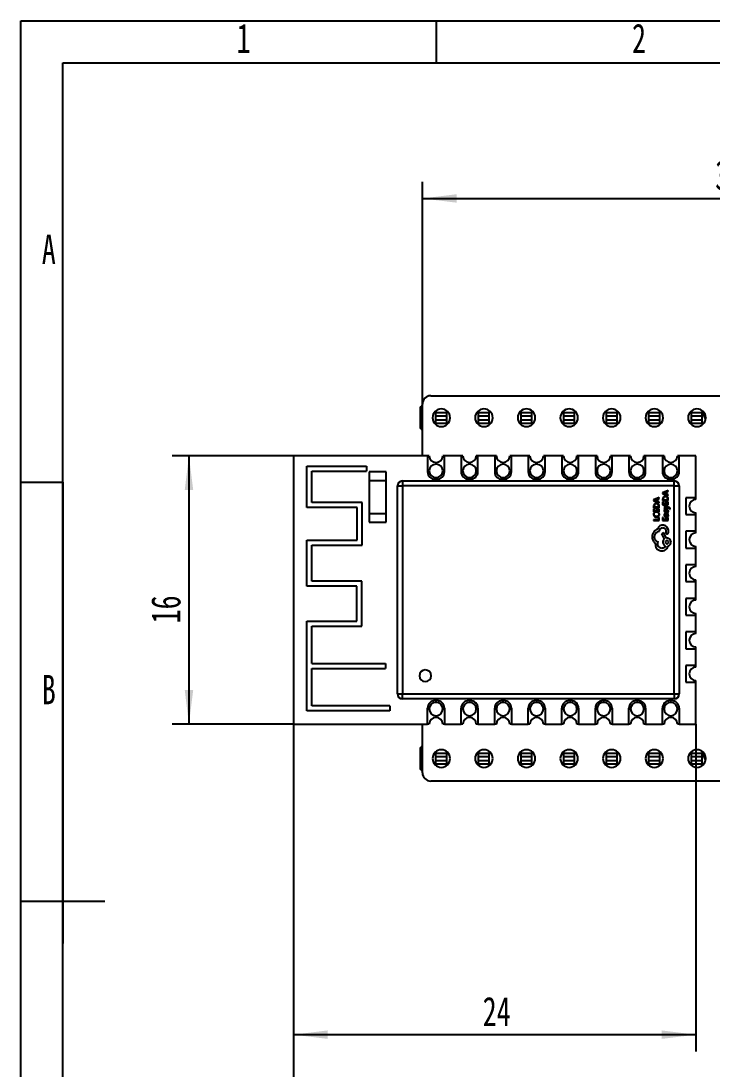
# Model space of a CAD drawing. Header units: millimetres. Extents: x 0 to 297, y 0 to 210.
# Drawn here: x 0 to 82.4, y 85 to 210 of the extents above; entities that cross this region are included whole.
import ezdxf

# ---------------------------------------------------------------- set-up
doc = ezdxf.new("R2010")
doc.units = ezdxf.units.MM
doc.linetypes.add('CENTERX2', pattern=[20.32, 12.7, -2.54, 2.54, -2.54])
doc.layers.add('图框', color=7, linetype='Continuous')
doc.styles.add('SLDTEXTSTYLE0', font='TXT', dxfattribs={"width": 0.7})
doc.dimstyles.new('SLDDIMSTYLE0', dxfattribs={"dimtxt": 3.5, "dimasz": 4.08, "dimexe": 0, "dimexo": 0.0625, "dimgap": 0.875, "dimtad": 2, "dimlfac": 0.5, "dimrnd": 1e-09, "dimzin": 12, "dimdsep": 46, "dimtxsty": 'SLDTEXTSTYLE0', "dimsah": 1, "dimcen": 0.09, "dimadec": 0, "dimazin": 3, "dimtfac": 1, "dimtofl": 0, "dimtmove": 0, "dimatfit": 3, "dimfxl": 0, "dimfrac": 2, "dimtolj": 1, "dimtzin": 12, "dimarcsym": 0})

# ---------------------------------------------------------------- blocks, each defined once
blk = doc.blocks.new('_D_1')
at = {"layer": '图框'}
for p, q in [((32.49, 126.14), (32.49, 29.35)), ((123.81, 120.34), (123.81, 29.35)), ((32.49, 31.35), (123.81, 31.35))]:
    blk.add_line(p, q, dxfattribs=at)
for points in [[(32.49, 31.35), (36.57, 30.85), (36.57, 31.86)], [(123.81, 31.35), (119.73, 31.86), (119.73, 30.85)]]:
    blk.add_solid(points, dxfattribs=at)
at = {"layer": '图框', "insert": (78.35, 35.87), "char_height": 3.5, "attachment_point": 1, "style": 'SLDTEXTSTYLE0'}
blk.add_mtext('45.66', dxfattribs=at)
blk = doc.blocks.new('_D_2')
at = {"layer": '图框'}
for p, q in [((47.87, 164.31), (47.87, 190.83)), ((123.81, 164.31), (123.81, 190.83)), ((47.87, 188.83), (123.81, 188.83))]:
    blk.add_line(p, q, dxfattribs=at)
for points in [[(47.87, 188.83), (51.95, 188.33), (51.95, 189.34)], [(123.81, 188.83), (119.73, 189.34), (119.73, 188.33)]]:
    blk.add_solid(points, dxfattribs=at)
at = {"layer": '图框', "insert": (82.78, 193.35), "char_height": 3.5, "attachment_point": 1, "style": 'SLDTEXTSTYLE0'}
blk.add_mtext('37.97', dxfattribs=at)
blk = doc.blocks.new('_D_3')
at = {"layer": '图框'}
for p, q in [((32.49, 126.14), (32.49, 87.11)), ((80.49, 126.14), (80.49, 87.11)), ((80.49, 89.11), (32.49, 89.11))]:
    blk.add_line(p, q, dxfattribs=at)
for points in [[(32.49, 89.11), (36.57, 88.61), (36.57, 89.62)], [(80.49, 89.11), (76.41, 89.62), (76.41, 88.61)]]:
    blk.add_solid(points, dxfattribs=at)
at = {"layer": '图框', "insert": (55.06, 93.63), "char_height": 3.5, "attachment_point": 1, "style": 'SLDTEXTSTYLE0'}
blk.add_mtext('24', dxfattribs=at)
blk = doc.blocks.new('_D_4')
at = {"layer": '图框'}
for p, q in [((32.49, 158.14), (18.03, 158.14)), ((20.03, 158.14), (20.03, 126.14)), ((32.49, 126.14), (18.03, 126.14))]:
    blk.add_line(p, q, dxfattribs=at)
for points in [[(20.03, 158.14), (19.53, 154.06), (20.54, 154.06)], [(20.03, 126.14), (20.54, 130.22), (19.53, 130.22)]]:
    blk.add_solid(points, dxfattribs=at)
at = {"layer": '图框', "insert": (15.52, 138.16), "char_height": 3.5, "attachment_point": 1, "rotation": 90, "style": 'SLDTEXTSTYLE0'}
blk.add_mtext('16', dxfattribs=at)

msp = doc.modelspace()

# ---------------------------------------------------------------- linework, layer by layer
at = {"color": 7, "linetype": 'Continuous', "lineweight": 25}
for p, q in [((48.856, 165.303), (122.824, 165.303)), ((47.586, 163.981), (47.686, 163.981)), ((47.586, 163.981), (47.586, 161.381)), ((47.686, 163.981), (47.865, 164.22)), ((47.865, 158.144), (47.865, 164.312)), ((49.486, 162.921), (49.486, 163.321)), ((49.486, 163.321), (50.766, 163.321)), ((49.486, 162.441), (49.486, 162.921)), ((49.486, 162.921), (50.766, 162.921)), ((50.766, 162.921), (50.766, 163.321)), ((50.766, 162.441), (50.766, 162.921)), ((54.566, 163.321), (55.846, 163.321)), ((54.566, 162.921), (54.566, 163.321)), ((54.566, 162.921), (55.846, 162.921)), ((54.566, 162.441), (54.566, 162.921)), ((55.846, 162.921), (55.846, 163.321)), ((55.846, 162.441), (55.846, 162.921)), ((59.646, 163.321), (60.926, 163.321)), ((59.646, 162.921), (59.646, 163.321)), ((59.646, 162.921), (60.926, 162.921)), ((59.646, 162.441), (59.646, 162.921)), ((60.926, 162.921), (60.926, 163.321)), ((60.926, 162.441), (60.926, 162.921)), ((64.726, 162.921), (64.726, 163.321)), ((64.726, 163.321), (66.006, 163.321)), ((64.726, 162.921), (66.006, 162.921)), ((64.726, 162.441), (64.726, 162.921)), ((66.006, 162.921), (66.006, 163.321)), ((66.006, 162.441), (66.006, 162.921)), ((69.806, 162.921), (69.806, 163.321)), ((69.806, 163.321), (71.086, 163.321)), ((69.806, 162.921), (71.086, 162.921)), ((69.806, 162.441), (69.806, 162.921)), ((71.086, 162.921), (71.086, 163.321)), ((71.086, 162.441), (71.086, 162.921)), ((74.886, 162.921), (74.886, 163.321)), ((74.886, 163.321), (76.166, 163.321)), ((74.886, 162.921), (76.166, 162.921)), ((74.886, 162.441), (74.886, 162.921)), ((76.166, 162.921), (76.166, 163.321)), ((76.166, 162.441), (76.166, 162.921)), ((79.966, 162.921), (79.966, 163.321)), ((79.966, 163.321), (81.246, 163.321)), ((79.966, 162.921), (81.246, 162.921)), ((79.966, 162.441), (79.966, 162.921)), ((81.246, 162.921), (81.246, 163.321)), ((81.246, 162.441), (81.246, 162.921)), ((81.647, 162.539), (81.333, 163.219)), ((81.333, 163.219), (81.411, 163.219)), ((81.411, 163.219), (81.529, 162.962)), ((81.529, 162.962), (81.618, 162.962)), ((81.637, 162.88), (81.567, 162.88)), ((81.567, 162.88), (81.656, 162.687)), ((47.686, 161.381), (47.586, 161.381)), ((47.865, 161.142), (47.686, 161.381)), ((49.486, 162.441), (50.766, 162.441)), ((49.486, 162.041), (49.486, 162.441)), ((49.486, 162.041), (50.766, 162.041)), ((50.766, 162.041), (50.766, 162.441)), ((54.566, 162.441), (55.846, 162.441)), ((54.566, 162.041), (54.566, 162.441)), ((54.566, 162.041), (55.846, 162.041)), ((55.846, 162.041), (55.846, 162.441)), ((59.646, 162.441), (60.926, 162.441)), ((59.646, 162.041), (59.646, 162.441)), ((59.646, 162.041), (60.926, 162.041)), ((60.926, 162.041), (60.926, 162.441)), ((64.726, 162.441), (66.006, 162.441)), ((64.726, 162.041), (64.726, 162.441)), ((64.726, 162.041), (66.006, 162.041)), ((66.006, 162.041), (66.006, 162.441)), ((69.806, 162.041), (69.806, 162.441)), ((69.806, 162.441), (71.086, 162.441)), ((69.806, 162.041), (71.086, 162.041)), ((71.086, 162.041), (71.086, 162.441)), ((74.886, 162.441), (76.166, 162.441)), ((74.886, 162.041), (74.886, 162.441)), ((74.886, 162.041), (76.166, 162.041)), ((76.166, 162.041), (76.166, 162.441)), ((79.966, 162.041), (79.966, 162.441)), ((79.966, 162.441), (81.246, 162.441)), ((79.966, 162.041), (81.246, 162.041)), ((81.246, 162.041), (81.246, 162.441)), ((32.492, 158.144), (32.492, 126.144)), ((48.492, 158.144), (32.492, 158.144)), ((48.492, 158.144), (48.492, 156.244)), ((48.692, 158.144), (48.492, 158.144)), ((50.492, 158.144), (50.292, 158.144)), ((50.492, 156.244), (50.492, 158.144)), ((52.492, 158.144), (50.492, 158.144)), ((52.492, 158.144), (52.492, 156.244)), ((52.692, 158.144), (52.492, 158.144)), ((54.492, 158.144), (54.292, 158.144)), ((54.492, 156.244), (54.492, 158.144)), ((56.492, 158.144), (54.492, 158.144)), ((56.492, 158.144), (56.492, 156.244)), ((56.692, 158.144), (56.492, 158.144)), ((58.492, 158.144), (58.292, 158.144)), ((58.492, 156.244), (58.492, 158.144)), ((60.492, 158.144), (58.492, 158.144)), ((60.692, 158.144), (60.492, 158.144)), ((60.492, 158.144), (60.492, 156.244)), ((62.492, 158.144), (62.292, 158.144)), ((62.492, 156.244), (62.492, 158.144)), ((64.492, 158.144), (62.492, 158.144)), ((64.692, 158.144), (64.492, 158.144)), ((64.492, 158.144), (64.492, 156.244)), ((66.492, 158.144), (66.292, 158.144)), ((66.492, 156.244), (66.492, 158.144)), ((68.492, 158.144), (66.492, 158.144)), ((68.492, 158.144), (68.492, 156.244)), ((68.692, 158.144), (68.492, 158.144)), ((70.492, 158.144), (70.292, 158.144)), ((70.492, 156.244), (70.492, 158.144)), ((72.492, 158.144), (70.492, 158.144)), ((72.492, 158.144), (72.492, 156.244)), ((72.692, 158.144), (72.492, 158.144)), ((74.492, 158.144), (74.292, 158.144)), ((74.492, 156.244), (74.492, 158.144)), ((76.492, 158.144), (74.492, 158.144)), ((76.692, 158.144), (76.492, 158.144)), ((76.492, 158.144), (76.492, 156.244)), ((78.492, 158.144), (78.292, 158.144)), ((78.492, 156.244), (78.492, 158.144)), ((80.492, 158.144), (78.492, 158.144)), ((80.492, 153.144), (80.492, 158.144)), ((34.075, 151.987), (34.075, 156.912)), ((34.075, 156.912), (41.205, 156.912)), ((34.675, 152.587), (34.675, 156.312)), ((34.675, 156.312), (41.205, 156.312)), ((41.205, 156.912), (41.205, 156.312)), ((41.525, 156.217), (41.525, 155.217)), ((43.545, 156.217), (41.525, 156.217)), ((41.525, 155.217), (43.545, 155.217)), ((41.535, 155.217), (41.535, 151.217)), ((43.535, 151.217), (43.535, 155.217)), ((43.545, 155.217), (43.545, 156.217)), ((45.492, 155.144), (45.492, 154.544)), ((45.492, 155.144), (77.892, 155.144)), ((49.392, 155.344), (49.592, 155.344)), ((53.392, 155.344), (53.592, 155.344)), ((57.392, 155.344), (57.592, 155.344)), ((61.392, 155.344), (61.592, 155.344)), ((65.392, 155.344), (65.592, 155.344)), ((69.392, 155.344), (69.592, 155.344)), ((73.392, 155.344), (73.592, 155.344)), ((77.392, 155.344), (77.592, 155.344)), ((77.892, 154.544), (77.892, 155.144)), ((44.892, 154.544), (45.492, 154.544)), ((44.892, 129.744), (44.892, 154.544)), ((45.492, 154.544), (45.492, 129.744)), ((77.892, 154.544), (45.492, 154.544)), ((77.193, 154.002), (76.515, 153.744)), ((76.515, 153.744), (76.515, 153.65)), ((76.931, 153.809), (76.65, 153.707)), ((76.931, 153.582), (76.931, 153.809)), ((77.008, 153.836), (77.193, 153.905)), ((77.008, 153.554), (77.008, 153.836)), ((77.193, 153.905), (77.193, 154.002)), ((77.892, 154.544), (78.492, 154.544)), ((77.892, 129.744), (77.892, 154.544)), ((78.492, 154.544), (78.492, 129.744)), ((40.685, 152.587), (34.675, 152.587)), ((40.685, 147.479), (40.685, 152.587)), ((76.118, 153.153), (75.44, 152.895)), ((75.44, 152.895), (75.44, 152.801)), ((75.44, 152.801), (76.118, 152.543)), ((75.527, 152.847), (75.527, 152.845)), ((75.856, 152.96), (75.574, 152.858)), ((75.574, 152.834), (75.856, 152.733)), ((75.856, 152.733), (75.856, 152.96)), ((75.932, 152.987), (76.118, 153.056)), ((75.932, 152.705), (75.932, 152.987)), ((76.118, 152.64), (75.932, 152.705)), ((76.118, 153.056), (76.118, 153.153)), ((76.118, 152.543), (76.118, 152.64)), ((76.515, 153.65), (77.193, 153.392)), ((76.515, 152.996), (76.515, 152.802)), ((76.515, 152.802), (77.193, 152.802)), ((76.515, 152.659), (76.515, 152.31)), ((76.593, 152.659), (76.515, 152.659)), ((76.593, 152.992), (76.593, 152.89)), ((76.593, 152.89), (77.116, 152.89)), ((76.593, 152.397), (76.593, 152.659)), ((76.602, 153.696), (76.602, 153.694)), ((76.65, 153.683), (76.931, 153.582)), ((76.888, 152.64), (76.81, 152.64)), ((76.81, 152.64), (76.81, 152.397)), ((76.888, 152.397), (76.888, 152.64)), ((77.193, 153.489), (77.008, 153.554)), ((77.116, 152.89), (77.116, 152.988)), ((77.116, 152.674), (77.116, 152.397)), ((77.193, 152.674), (77.116, 152.674)), ((77.193, 153.392), (77.193, 153.489)), ((77.193, 152.802), (77.193, 152.989)), ((77.193, 152.31), (77.193, 152.674)), ((79.292, 153.144), (79.292, 151.144)), ((80.492, 153.144), (79.292, 153.144)), ((80.492, 152.944), (80.492, 153.144)), ((40.085, 151.987), (34.075, 151.987)), ((40.085, 148.079), (40.085, 151.987)), ((75.44, 152.147), (75.44, 151.953)), ((75.44, 151.953), (76.118, 151.953)), ((75.44, 151.81), (75.44, 151.461)), ((75.518, 151.81), (75.44, 151.81)), ((75.44, 151.461), (76.118, 151.461)), ((75.548, 151.325), (75.456, 151.325)), ((75.518, 152.143), (75.518, 152.041)), ((75.518, 152.041), (76.041, 152.041)), ((75.518, 151.548), (75.518, 151.81)), ((75.735, 151.548), (75.518, 151.548)), ((75.735, 151.791), (75.735, 151.548)), ((75.813, 151.791), (75.735, 151.791)), ((75.813, 151.548), (75.813, 151.791)), ((76.041, 151.548), (75.813, 151.548)), ((76.09, 151.325), (76.006, 151.325)), ((76.041, 152.041), (76.041, 152.139)), ((76.041, 151.825), (76.041, 151.548)), ((76.118, 151.825), (76.041, 151.825)), ((76.118, 151.953), (76.118, 152.14)), ((76.118, 151.461), (76.118, 151.825)), ((76.515, 152.31), (77.193, 152.31)), ((76.81, 152.397), (76.593, 152.397)), ((77.266, 151.998), (76.709, 152.218)), ((76.709, 152.218), (76.709, 152.13)), ((76.709, 152.13), (77.074, 151.998)), ((77.073, 151.975), (76.709, 151.848)), ((76.709, 151.753), (77.192, 151.943)), ((76.709, 151.848), (76.709, 151.753)), ((76.802, 151.686), (76.72, 151.686)), ((77.193, 151.267), (76.882, 151.267)), ((77.116, 152.397), (76.888, 152.397)), ((77.113, 151.985), (77.073, 151.975)), ((77.089, 151.382), (77.176, 151.382)), ((77.113, 151.988), (77.113, 151.985)), ((77.192, 151.943), (77.28, 151.906)), ((77.193, 151.182), (77.193, 151.267)), ((77.339, 151.771), (77.414, 151.771)), ((80.492, 151.144), (80.492, 151.344)), ((43.545, 151.217), (41.525, 151.217)), ((41.525, 151.217), (41.525, 150.217)), ((41.525, 150.217), (43.545, 150.217)), ((43.545, 150.217), (43.545, 151.217)), ((75.44, 150.52), (75.44, 150.432)), ((76.041, 150.52), (75.44, 150.52)), ((75.44, 150.432), (76.118, 150.432)), ((76.041, 150.79), (76.041, 150.52)), ((76.118, 150.79), (76.041, 150.79)), ((76.118, 150.432), (76.118, 150.79)), ((76.515, 150.781), (76.515, 150.432)), ((76.593, 150.781), (76.515, 150.781)), ((76.515, 150.432), (77.193, 150.432)), ((76.593, 150.52), (76.593, 150.781)), ((76.81, 150.52), (76.593, 150.52)), ((76.743, 150.925), (76.826, 150.925)), ((76.81, 150.762), (76.81, 150.52)), ((76.888, 150.762), (76.81, 150.762)), ((76.886, 151.182), (76.906, 151.039)), ((76.888, 150.52), (76.888, 150.762)), ((77.116, 150.52), (76.888, 150.52)), ((76.997, 151.182), (76.95, 151.182)), ((76.95, 151.182), (76.966, 151.069)), ((77.193, 150.797), (77.116, 150.797)), ((77.116, 150.797), (77.116, 150.52)), ((77.118, 151.18), (77.118, 151.182)), ((77.118, 151.182), (77.193, 151.182)), ((77.193, 150.432), (77.193, 150.797)), ((79.292, 151.144), (80.492, 151.144)), ((80.492, 149.144), (80.492, 151.144)), ((76.15, 149.164), (76.15, 149.202)), ((76.627, 149.005), (76.371, 148.855)), ((76.371, 148.855), (76.709, 148.209)), ((76.984, 148.33), (76.627, 149.005)), ((76.902, 149.231), (76.902, 149.014)), ((77.196, 148.976), (77.196, 149.26)), ((79.292, 149.144), (79.292, 147.144)), ((80.492, 149.144), (79.292, 149.144)), ((80.492, 148.944), (80.492, 149.144)), ((34.075, 148.079), (40.085, 148.079)), ((34.075, 142.608), (34.075, 148.079)), ((77.032, 148.33), (76.984, 148.33)), ((34.675, 147.479), (40.685, 147.479)), ((34.675, 143.208), (34.675, 147.479)), ((79.292, 147.144), (80.492, 147.144)), ((80.492, 147.144), (80.492, 147.344)), ((80.492, 145.144), (80.492, 147.144)), ((79.292, 145.144), (79.292, 143.144)), ((80.492, 145.144), (79.292, 145.144)), ((80.492, 144.944), (80.492, 145.144)), ((40.039, 142.608), (34.075, 142.608)), ((40.639, 143.208), (34.675, 143.208)), ((40.039, 138.427), (40.039, 142.608)), ((40.639, 137.827), (40.639, 143.208)), ((79.292, 143.144), (80.492, 143.144)), ((80.492, 143.144), (80.492, 143.344)), ((80.492, 141.144), (80.492, 143.144)), ((80.492, 141.144), (79.292, 141.144)), ((79.292, 141.144), (79.292, 139.144)), ((80.492, 140.944), (80.492, 141.144)), ((79.292, 139.144), (80.492, 139.144)), ((80.492, 139.144), (80.492, 139.344)), ((80.492, 137.144), (80.492, 139.144)), ((34.075, 127.72), (34.075, 138.427)), ((34.075, 138.427), (40.039, 138.427)), ((34.675, 137.827), (40.639, 137.827)), ((34.675, 133.373), (34.675, 137.827)), ((79.292, 137.144), (79.292, 135.144)), ((80.492, 137.144), (79.292, 137.144)), ((80.492, 136.944), (80.492, 137.144)), ((79.292, 135.144), (80.492, 135.144)), ((80.492, 135.144), (80.492, 135.344)), ((80.492, 133.144), (80.492, 135.144)), ((34.675, 133.373), (43.481, 133.373)), ((34.675, 132.773), (43.481, 132.773)), ((34.675, 128.32), (34.675, 132.773)), ((43.481, 133.373), (43.481, 132.773)), ((80.492, 133.144), (79.292, 133.144)), ((79.292, 133.144), (79.292, 131.144)), ((80.492, 132.944), (80.492, 133.144)), ((80.492, 131.144), (80.492, 131.344)), ((79.292, 131.144), (80.492, 131.144)), ((80.492, 126.144), (80.492, 131.144)), ((44.892, 129.744), (45.492, 129.744)), ((45.492, 129.144), (45.492, 129.744)), ((45.492, 129.744), (77.892, 129.744)), ((77.892, 129.144), (45.492, 129.144)), ((49.392, 128.944), (49.592, 128.944)), ((53.392, 128.944), (53.592, 128.944)), ((57.392, 128.944), (57.592, 128.944)), ((61.392, 128.944), (61.592, 128.944)), ((65.392, 128.944), (65.592, 128.944)), ((69.392, 128.944), (69.592, 128.944)), ((73.392, 128.944), (73.592, 128.944)), ((77.392, 128.944), (77.592, 128.944)), ((77.892, 129.744), (77.892, 129.144)), ((77.892, 129.744), (78.492, 129.744)), ((43.982, 127.72), (34.075, 127.72)), ((43.982, 128.32), (34.675, 128.32)), ((43.982, 128.32), (43.982, 127.72)), ((48.492, 126.144), (48.492, 128.044)), ((50.492, 128.044), (50.492, 126.144)), ((52.492, 126.144), (52.492, 128.044)), ((54.492, 128.044), (54.492, 126.144)), ((56.492, 126.144), (56.492, 128.044)), ((58.492, 128.044), (58.492, 126.144)), ((60.492, 126.144), (60.492, 128.044)), ((62.492, 128.044), (62.492, 126.144)), ((64.492, 126.144), (64.492, 128.044)), ((66.492, 128.044), (66.492, 126.144)), ((68.492, 126.144), (68.492, 128.044)), ((70.492, 128.044), (70.492, 126.144)), ((72.492, 126.144), (72.492, 128.044)), ((74.492, 128.044), (74.492, 126.144)), ((76.492, 126.144), (76.492, 128.044)), ((78.492, 128.044), (78.492, 126.144)), ((32.492, 126.144), (48.492, 126.144)), ((47.865, 120.344), (47.865, 126.144)), ((48.692, 126.144), (48.492, 126.144)), ((50.492, 126.144), (50.292, 126.144)), ((50.492, 126.144), (52.492, 126.144)), ((52.692, 126.144), (52.492, 126.144)), ((54.492, 126.144), (54.292, 126.144)), ((54.492, 126.144), (56.492, 126.144)), ((56.692, 126.144), (56.492, 126.144)), ((58.492, 126.144), (58.292, 126.144)), ((58.492, 126.144), (60.492, 126.144)), ((60.692, 126.144), (60.492, 126.144)), ((62.492, 126.144), (62.292, 126.144)), ((62.492, 126.144), (64.492, 126.144)), ((64.692, 126.144), (64.492, 126.144)), ((66.492, 126.144), (66.292, 126.144)), ((66.492, 126.144), (68.492, 126.144)), ((68.692, 126.144), (68.492, 126.144)), ((70.492, 126.144), (70.292, 126.144)), ((70.492, 126.144), (72.492, 126.144)), ((72.692, 126.144), (72.492, 126.144)), ((74.492, 126.144), (74.292, 126.144)), ((74.492, 126.144), (76.492, 126.144)), ((76.692, 126.144), (76.492, 126.144)), ((78.492, 126.144), (78.292, 126.144)), ((78.492, 126.144), (80.492, 126.144)), ((47.586, 123.341), (47.686, 123.341)), ((47.586, 123.341), (47.586, 120.741)), ((47.686, 123.341), (47.865, 123.58)), ((49.486, 122.281), (49.486, 122.681)), ((49.486, 122.681), (50.766, 122.681)), ((50.766, 122.281), (50.766, 122.681)), ((54.566, 122.681), (55.846, 122.681)), ((54.566, 122.281), (54.566, 122.681)), ((55.846, 122.281), (55.846, 122.681)), ((59.646, 122.681), (60.926, 122.681)), ((59.646, 122.281), (59.646, 122.681)), ((60.926, 122.281), (60.926, 122.681)), ((64.726, 122.681), (66.006, 122.681)), ((64.726, 122.281), (64.726, 122.681)), ((66.006, 122.281), (66.006, 122.681)), ((69.806, 122.681), (71.086, 122.681)), ((69.806, 122.281), (69.806, 122.681)), ((71.086, 122.281), (71.086, 122.681)), ((74.886, 122.281), (74.886, 122.681)), ((74.886, 122.681), (76.166, 122.681)), ((76.166, 122.281), (76.166, 122.681)), ((79.966, 122.281), (79.966, 122.681)), ((79.966, 122.681), (81.246, 122.681)), ((81.246, 122.281), (81.246, 122.681)), ((81.333, 122.579), (81.411, 122.579)), ((81.647, 121.899), (81.333, 122.579)), ((81.411, 122.579), (81.529, 122.322)), ((49.486, 122.281), (50.766, 122.281)), ((49.486, 121.801), (49.486, 122.281)), ((49.486, 121.401), (49.486, 121.801)), ((49.486, 121.801), (50.766, 121.801)), ((49.486, 121.401), (50.766, 121.401)), ((50.766, 121.801), (50.766, 122.281)), ((50.766, 121.401), (50.766, 121.801)), ((54.566, 122.281), (55.846, 122.281)), ((54.566, 121.801), (54.566, 122.281)), ((54.566, 121.801), (55.846, 121.801)), ((54.566, 121.401), (54.566, 121.801)), ((54.566, 121.401), (55.846, 121.401)), ((55.846, 121.801), (55.846, 122.281)), ((55.846, 121.401), (55.846, 121.801)), ((59.646, 122.281), (60.926, 122.281)), ((59.646, 121.801), (59.646, 122.281)), ((59.646, 121.801), (60.926, 121.801)), ((59.646, 121.401), (59.646, 121.801)), ((59.646, 121.401), (60.926, 121.401)), ((60.926, 121.801), (60.926, 122.281)), ((60.926, 121.401), (60.926, 121.801)), ((64.726, 121.801), (64.726, 122.281)), ((64.726, 122.281), (66.006, 122.281)), ((64.726, 121.401), (64.726, 121.801)), ((64.726, 121.801), (66.006, 121.801)), ((64.726, 121.401), (66.006, 121.401)), ((66.006, 121.801), (66.006, 122.281)), ((66.006, 121.401), (66.006, 121.801)), ((69.806, 122.281), (71.086, 122.281)), ((69.806, 121.801), (69.806, 122.281)), ((69.806, 121.401), (69.806, 121.801)), ((69.806, 121.801), (71.086, 121.801)), ((69.806, 121.401), (71.086, 121.401)), ((71.086, 121.801), (71.086, 122.281)), ((71.086, 121.401), (71.086, 121.801)), ((74.886, 122.281), (76.166, 122.281)), ((74.886, 121.801), (74.886, 122.281)), ((74.886, 121.801), (76.166, 121.801)), ((74.886, 121.401), (74.886, 121.801)), ((74.886, 121.401), (76.166, 121.401)), ((76.166, 121.801), (76.166, 122.281)), ((76.166, 121.401), (76.166, 121.801)), ((79.966, 122.281), (81.246, 122.281)), ((79.966, 121.801), (79.966, 122.281)), ((79.966, 121.401), (79.966, 121.801)), ((79.966, 121.801), (81.246, 121.801)), ((79.966, 121.401), (81.246, 121.401)), ((81.246, 121.801), (81.246, 122.281)), ((81.246, 121.401), (81.246, 121.801)), ((81.529, 122.322), (81.618, 122.322)), ((81.637, 122.24), (81.567, 122.24)), ((81.567, 122.24), (81.656, 122.047)), ((47.686, 120.741), (47.586, 120.741)), ((47.865, 120.502), (47.686, 120.741)), ((122.824, 119.353), (48.856, 119.353))]:
    msp.add_line(p, q, dxfattribs=at)
for centre, radius, start, end in [((48.856, 164.312), 0.991, 90, 180), ((50.126, 162.681), 1.05, 0, 180), ((50.126, 162.681), 1.05, 180, 0), ((55.206, 162.681), 1.05, 0, 180), ((55.206, 162.681), 1.05, 180, 0), ((60.286, 162.681), 1.05, 0, 180), ((60.286, 162.681), 1.05, 180, 0), ((65.366, 162.681), 1.05, 0, 180), ((65.366, 162.681), 1.05, 180, 0), ((70.446, 162.681), 1.05, 0, 180), ((70.446, 162.681), 1.05, 180, 0), ((75.526, 162.681), 1.05, 0, 180), ((75.526, 162.681), 1.05, 180, 0), ((80.606, 162.681), 1.05, 0, 180), ((80.606, 162.681), 1.05, 180, 0), ((49.492, 158.144), 0.8, 180, 270), ((49.492, 158.144), 0.8, 270, 0), ((53.492, 158.144), 0.8, 180, 270), ((53.492, 158.144), 0.8, 270, 0), ((57.492, 158.144), 0.8, 180, 270), ((57.492, 158.144), 0.8, 270, 0), ((61.492, 158.144), 0.8, 180, 270), ((61.492, 158.144), 0.8, 270, 0), ((65.492, 158.144), 0.8, 180, 270), ((65.492, 158.144), 0.8, 270, 0), ((69.492, 158.144), 0.8, 180, 270), ((69.492, 158.144), 0.8, 270, 0), ((73.492, 158.144), 0.8, 180, 270), ((73.492, 158.144), 0.8, 270, 0), ((77.492, 158.144), 0.8, 180, 270), ((77.492, 158.144), 0.8, 270, 0), ((49.392, 156.244), 0.9, 180, 270), ((49.492, 156.344), 0.8, 90, 270), ((49.492, 156.344), 0.8, 270, 90), ((49.592, 156.244), 0.9, 270, 0), ((53.392, 156.244), 0.9, 180, 270), ((53.492, 156.344), 0.8, 90, 270), ((53.492, 156.344), 0.8, 270, 90), ((53.592, 156.244), 0.9, 270, 0), ((57.392, 156.244), 0.9, 180, 270), ((57.492, 156.344), 0.8, 90, 270), ((57.492, 156.344), 0.8, 270, 90), ((57.592, 156.244), 0.9, 270, 0), ((61.392, 156.244), 0.9, 180, 270), ((61.492, 156.344), 0.8, 90, 270), ((61.492, 156.344), 0.8, 270, 90), ((61.592, 156.244), 0.9, 270, 0), ((65.392, 156.244), 0.9, 180, 270), ((65.492, 156.344), 0.8, 90, 270), ((65.492, 156.344), 0.8, 270, 90), ((65.592, 156.244), 0.9, 270, 0), ((69.392, 156.244), 0.9, 180, 270), ((69.492, 156.344), 0.8, 90, 270), ((69.492, 156.344), 0.8, 270, 90), ((69.592, 156.244), 0.9, 270, 0), ((73.392, 156.244), 0.9, 180, 270), ((73.492, 156.344), 0.8, 90, 270), ((73.492, 156.344), 0.8, 270, 90), ((73.592, 156.244), 0.9, 270, 0), ((77.392, 156.244), 0.9, 180, 270), ((77.492, 156.344), 0.8, 90, 270), ((77.492, 156.344), 0.8, 270, 90), ((77.592, 156.244), 0.9, 270, 0), ((45.492, 154.544), 0.6, 90, 180), ((77.892, 154.544), 0.6, 0, 90), ((80.492, 152.144), 0.8, 90, 270), ((80.492, 148.144), 0.8, 90, 270), ((80.492, 144.144), 0.8, 90, 270), ((80.492, 140.144), 0.8, 90, 270), ((80.492, 136.144), 0.8, 90, 270), ((48.211, 131.912), 0.7, 90, 270), ((48.211, 131.912), 0.7, 270, 90), ((80.492, 132.144), 0.8, 90, 270), ((45.492, 129.744), 0.6, 180, 270), ((49.392, 128.044), 0.9, 90, 180), ((49.492, 127.944), 0.8, 90, 270), ((49.492, 127.944), 0.8, 270, 90), ((49.592, 128.044), 0.9, 0, 90), ((53.392, 128.044), 0.9, 90, 180), ((53.492, 127.944), 0.8, 90, 270), ((53.492, 127.944), 0.8, 270, 90), ((53.592, 128.044), 0.9, 0, 90), ((57.392, 128.044), 0.9, 90, 180), ((57.492, 127.944), 0.8, 90, 270), ((57.492, 127.944), 0.8, 270, 90), ((57.592, 128.044), 0.9, 0, 90), ((61.392, 128.044), 0.9, 90, 180), ((61.492, 127.944), 0.8, 90, 270), ((61.492, 127.944), 0.8, 270, 90), ((61.592, 128.044), 0.9, 0, 90), ((65.392, 128.044), 0.9, 90, 180), ((65.492, 127.944), 0.8, 90, 270), ((65.492, 127.944), 0.8, 270, 90), ((65.592, 128.044), 0.9, 0, 90), ((69.392, 128.044), 0.9, 90, 180), ((69.492, 127.944), 0.8, 90, 270), ((69.492, 127.944), 0.8, 270, 90), ((69.592, 128.044), 0.9, 0, 90), ((73.392, 128.044), 0.9, 90, 180), ((73.492, 127.944), 0.8, 90, 270), ((73.492, 127.944), 0.8, 270, 90), ((73.592, 128.044), 0.9, 0, 90), ((77.392, 128.044), 0.9, 90, 180), ((77.492, 127.944), 0.8, 90, 270), ((77.492, 127.944), 0.8, 270, 90), ((77.592, 128.044), 0.9, 0, 90), ((77.892, 129.744), 0.6, 270, 0), ((49.492, 126.144), 0.8, 0, 180), ((53.492, 126.144), 0.8, 0, 180), ((57.492, 126.144), 0.8, 0, 180), ((61.492, 126.144), 0.8, 0, 180), ((65.492, 126.144), 0.8, 0, 180), ((69.492, 126.144), 0.8, 0, 180), ((73.492, 126.144), 0.8, 0, 180), ((77.492, 126.144), 0.8, 0, 180), ((50.126, 122.041), 1.05, 0, 180), ((55.206, 122.041), 1.05, 0, 180), ((60.286, 122.041), 1.05, 0, 180), ((65.366, 122.041), 1.05, 0, 180), ((70.446, 122.041), 1.05, 0, 180), ((75.526, 122.041), 1.05, 0, 180), ((80.606, 122.041), 1.05, 0, 180), ((50.126, 122.041), 1.05, 180, 0), ((55.206, 122.041), 1.05, 180, 0), ((60.286, 122.041), 1.05, 180, 0), ((65.366, 122.041), 1.05, 180, 0), ((70.446, 122.041), 1.05, 180, 0), ((75.526, 122.041), 1.05, 180, 0), ((80.606, 122.041), 1.05, 180, 0), ((48.856, 120.344), 0.991, 180, 270)]:
    msp.add_arc(centre, radius, start, end, dxfattribs=at)
for points, knots in [([(75.574, 152.858), (75.567, 152.856), (75.551, 152.851), (75.535, 152.849), (75.527, 152.847)], [0, 0, 0, 0, 0.4612987, 1, 1, 1, 1]), ([(75.527, 152.845), (75.537, 152.843), (75.553, 152.841), (75.568, 152.836), (75.574, 152.834)], [0, 0, 0, 0, 0.62739046, 1, 1, 1, 1]), ([(75.77, 152.505), (75.744, 152.504), (75.692, 152.501), (75.605, 152.472), (75.558, 152.429), (75.53, 152.403)], [0, 0, 0, 0, 0.2976353, 0.5731063, 1, 1, 1, 1]), ([(76.023, 152.403), (75.983, 152.436), (75.909, 152.497), (75.814, 152.503), (75.77, 152.505)], [0, 0, 0, 0, 0.5405068, 1, 1, 1, 1]), ([(76.605, 153.252), (76.576, 153.21), (76.523, 153.132), (76.518, 153.039), (76.515, 152.996)], [0, 0, 0, 0, 0.5410323, 1, 1, 1, 1]), ([(76.657, 153.188), (76.637, 153.156), (76.598, 153.097), (76.595, 153.026), (76.593, 152.992)], [0, 0, 0, 0, 0.5295151, 1, 1, 1, 1]), ([(76.65, 153.707), (76.642, 153.705), (76.627, 153.7), (76.611, 153.698), (76.602, 153.696)], [0, 0, 0, 0, 0.4612987, 1, 1, 1, 1]), ([(76.602, 153.694), (76.612, 153.692), (76.628, 153.69), (76.644, 153.685), (76.65, 153.683)], [0, 0, 0, 0, 0.6273905, 1, 1, 1, 1]), ([(76.846, 153.354), (76.819, 153.353), (76.768, 153.35), (76.681, 153.321), (76.634, 153.278), (76.605, 153.252)], [0, 0, 0, 0, 0.2976353, 0.5731063, 1, 1, 1, 1]), ([(76.848, 153.262), (76.826, 153.261), (76.784, 153.259), (76.715, 153.24), (76.679, 153.207), (76.657, 153.188)], [0, 0, 0, 0, 0.3149752, 0.5946942, 1, 1, 1, 1]), ([(77.098, 153.252), (77.058, 153.285), (76.984, 153.346), (76.889, 153.352), (76.846, 153.354)], [0, 0, 0, 0, 0.5405068, 1, 1, 1, 1]), ([(77.045, 153.19), (77.031, 153.202), (77.003, 153.228), (76.936, 153.257), (76.882, 153.26), (76.848, 153.262)], [0, 0, 0, 0, 0.2599504, 0.5278706, 1, 1, 1, 1]), ([(77.116, 152.988), (77.113, 153.032), (77.109, 153.107), (77.064, 153.166), (77.045, 153.19)], [0, 0, 0, 0, 0.5912942, 1, 1, 1, 1]), ([(77.193, 152.989), (77.189, 153.045), (77.182, 153.142), (77.123, 153.22), (77.098, 153.252)], [0, 0, 0, 0, 0.5772956, 1, 1, 1, 1]), ([(75.456, 151.325), (75.447, 151.298), (75.43, 151.246), (75.429, 151.191), (75.429, 151.164)], [0, 0, 0, 0, 0.5165921, 1, 1, 1, 1]), ([(75.53, 152.403), (75.501, 152.361), (75.448, 152.283), (75.442, 152.19), (75.44, 152.147)], [0, 0, 0, 0, 0.5410323, 1, 1, 1, 1]), ([(75.508, 151.165), (75.509, 151.197), (75.513, 151.253), (75.537, 151.303), (75.548, 151.325)], [0, 0, 0, 0, 0.5648226, 1, 1, 1, 1]), ([(75.582, 152.339), (75.561, 152.307), (75.523, 152.248), (75.519, 152.177), (75.518, 152.143)], [0, 0, 0, 0, 0.5295151, 1, 1, 1, 1]), ([(75.773, 152.413), (75.751, 152.412), (75.709, 152.41), (75.64, 152.391), (75.603, 152.358), (75.582, 152.339)], [0, 0, 0, 0, 0.3149752, 0.5946942, 1, 1, 1, 1]), ([(75.97, 152.341), (75.956, 152.353), (75.927, 152.379), (75.86, 152.408), (75.807, 152.411), (75.773, 152.413)], [0, 0, 0, 0, 0.2599504, 0.5278706, 1, 1, 1, 1]), ([(76.041, 152.139), (76.038, 152.184), (76.033, 152.258), (75.988, 152.317), (75.97, 152.341)], [0, 0, 0, 0, 0.59129423, 1, 1, 1, 1]), ([(76.006, 151.325), (76.02, 151.295), (76.047, 151.24), (76.05, 151.178), (76.051, 151.15)], [0, 0, 0, 0, 0.5401057, 1, 1, 1, 1]), ([(76.118, 152.14), (76.114, 152.196), (76.106, 152.294), (76.048, 152.371), (76.023, 152.403)], [0, 0, 0, 0, 0.5772956, 1, 1, 1, 1]), ([(76.129, 151.137), (76.128, 151.176), (76.126, 151.241), (76.1, 151.301), (76.09, 151.325)], [0, 0, 0, 0, 0.5958342, 1, 1, 1, 1]), ([(76.72, 151.686), (76.713, 151.666), (76.7, 151.628), (76.699, 151.589), (76.698, 151.571)], [0, 0, 0, 0, 0.5496137, 1, 1, 1, 1]), ([(76.698, 151.571), (76.7, 151.543), (76.702, 151.496), (76.726, 151.454), (76.737, 151.437)], [0, 0, 0, 0, 0.5816144, 1, 1, 1, 1]), ([(76.882, 151.267), (76.861, 151.266), (76.822, 151.265), (76.77, 151.246), (76.728, 151.212), (76.702, 151.158), (76.699, 151.115), (76.698, 151.092)], [0, 0, 0, 0, 0.2157364, 0.3973822, 0.5615409, 0.7617568, 1, 1, 1, 1]), ([(76.737, 151.437), (76.744, 151.428), (76.758, 151.41), (76.793, 151.388), (76.822, 151.385), (76.84, 151.383)], [0, 0, 0, 0, 0.2922052, 0.5640015, 1, 1, 1, 1]), ([(76.767, 151.563), (76.769, 151.588), (76.772, 151.631), (76.793, 151.67), (76.802, 151.686)], [0, 0, 0, 0, 0.5671564, 1, 1, 1, 1]), ([(76.785, 151.496), (76.779, 151.507), (76.768, 151.528), (76.767, 151.552), (76.767, 151.563)], [0, 0, 0, 0, 0.5236274, 1, 1, 1, 1]), ([(76.832, 151.47), (76.827, 151.471), (76.817, 151.471), (76.799, 151.479), (76.791, 151.49), (76.785, 151.496)], [0, 0, 0, 0, 0.2795521, 0.5489342, 1, 1, 1, 1]), ([(76.877, 151.489), (76.87, 151.483), (76.857, 151.472), (76.84, 151.471), (76.832, 151.47)], [0, 0, 0, 0, 0.5330138, 1, 1, 1, 1]), ([(76.84, 151.383), (76.856, 151.384), (76.883, 151.386), (76.907, 151.401), (76.916, 151.407)], [0, 0, 0, 0, 0.5737749, 1, 1, 1, 1]), ([(76.919, 151.571), (76.911, 151.552), (76.9, 151.523), (76.883, 151.497), (76.877, 151.489)], [0, 0, 0, 0, 0.6766994, 1, 1, 1, 1]), ([(76.916, 151.407), (76.923, 151.413), (76.937, 151.426), (76.959, 151.461), (76.972, 151.491), (76.981, 151.511)], [0, 0, 0, 0, 0.2040515, 0.4645553, 1, 1, 1, 1]), ([(76.982, 151.681), (76.975, 151.674), (76.961, 151.66), (76.94, 151.623), (76.927, 151.592), (76.919, 151.571)], [0, 0, 0, 0, 0.2118811, 0.4742847, 1, 1, 1, 1]), ([(76.981, 151.511), (76.988, 151.532), (77, 151.563), (77.018, 151.591), (77.024, 151.6)], [0, 0, 0, 0, 0.6678179, 1, 1, 1, 1]), ([(77.062, 151.709), (77.045, 151.708), (77.015, 151.706), (76.992, 151.688), (76.982, 151.681)], [0, 0, 0, 0, 0.57260554, 1, 1, 1, 1]), ([(77.024, 151.6), (77.027, 151.604), (77.034, 151.611), (77.05, 151.62), (77.062, 151.621), (77.07, 151.622)], [0, 0, 0, 0, 0.2883523, 0.5606412, 1, 1, 1, 1]), ([(77.166, 151.655), (77.159, 151.664), (77.145, 151.682), (77.109, 151.704), (77.08, 151.707), (77.062, 151.709)], [0, 0, 0, 0, 0.287771, 0.5584217, 1, 1, 1, 1]), ([(77.07, 151.622), (77.077, 151.622), (77.092, 151.62), (77.111, 151.609), (77.125, 151.589), (77.134, 151.559), (77.135, 151.535), (77.135, 151.522)], [0, 0, 0, 0, 0.1661702, 0.3178634, 0.4791983, 0.7088499, 1, 1, 1, 1]), ([(77.074, 151.998), (77.082, 151.995), (77.095, 151.992), (77.108, 151.989), (77.113, 151.988)], [0, 0, 0, 0, 0.6384247, 1, 1, 1, 1]), ([(77.135, 151.522), (77.133, 151.494), (77.128, 151.444), (77.101, 151.401), (77.089, 151.382)], [0, 0, 0, 0, 0.549511, 1, 1, 1, 1]), ([(77.205, 151.514), (77.203, 151.543), (77.201, 151.594), (77.176, 151.637), (77.166, 151.655)], [0, 0, 0, 0, 0.5930999, 1, 1, 1, 1]), ([(77.176, 151.382), (77.185, 151.405), (77.202, 151.447), (77.204, 151.493), (77.205, 151.514)], [0, 0, 0, 0, 0.535911, 1, 1, 1, 1]), ([(77.421, 151.826), (77.419, 151.846), (77.414, 151.887), (77.376, 151.936), (77.325, 151.973), (77.287, 151.989), (77.266, 151.998)], [0, 0, 0, 0, 0.2422578, 0.4951393, 0.7266216, 1, 1, 1, 1]), ([(77.28, 151.906), (77.292, 151.901), (77.313, 151.891), (77.335, 151.868), (77.347, 151.843), (77.348, 151.827), (77.349, 151.819)], [0, 0, 0, 0, 0.321194, 0.5927975, 0.7925407, 1, 1, 1, 1]), ([(77.349, 151.819), (77.348, 151.81), (77.347, 151.794), (77.341, 151.778), (77.339, 151.771)], [0, 0, 0, 0, 0.5420556, 1, 1, 1, 1]), ([(77.414, 151.771), (77.417, 151.78), (77.421, 151.798), (77.421, 151.817), (77.421, 151.826)], [0, 0, 0, 0, 0.5223388, 1, 1, 1, 1]), ([(75.429, 151.164), (75.433, 151.111), (75.442, 151.017), (75.502, 150.946), (75.528, 150.915)], [0, 0, 0, 0, 0.5681367, 1, 1, 1, 1]), ([(75.583, 150.981), (75.559, 151.01), (75.514, 151.064), (75.51, 151.134), (75.508, 151.165)], [0, 0, 0, 0, 0.54517234, 1, 1, 1, 1]), ([(75.528, 150.915), (75.57, 150.884), (75.649, 150.825), (75.746, 150.82), (75.792, 150.817)], [0, 0, 0, 0, 0.5359162, 1, 1, 1, 1]), ([(75.787, 150.909), (75.742, 150.912), (75.667, 150.917), (75.607, 150.962), (75.583, 150.981)], [0, 0, 0, 0, 0.5859065, 1, 1, 1, 1]), ([(75.98, 150.976), (75.949, 150.955), (75.891, 150.914), (75.82, 150.911), (75.787, 150.909)], [0, 0, 0, 0, 0.5281993, 1, 1, 1, 1]), ([(75.792, 150.817), (75.845, 150.821), (75.935, 150.827), (76.007, 150.882), (76.037, 150.904)], [0, 0, 0, 0, 0.5826149, 1, 1, 1, 1]), ([(76.051, 151.15), (76.048, 151.112), (76.042, 151.046), (75.999, 150.997), (75.98, 150.976)], [0, 0, 0, 0, 0.57108727, 1, 1, 1, 1]), ([(76.037, 150.904), (76.066, 150.941), (76.122, 151.01), (76.127, 151.097), (76.129, 151.137)], [0, 0, 0, 0, 0.5381948, 1, 1, 1, 1]), ([(76.698, 151.092), (76.7, 151.058), (76.704, 151), (76.731, 150.948), (76.743, 150.925)], [0, 0, 0, 0, 0.5728282, 1, 1, 1, 1]), ([(76.767, 151.084), (76.768, 151.095), (76.769, 151.116), (76.782, 151.145), (76.806, 151.167), (76.842, 151.18), (76.87, 151.182), (76.886, 151.182)], [0, 0, 0, 0, 0.1906331, 0.356708, 0.5187908, 0.7339625, 1, 1, 1, 1]), ([(76.826, 150.925), (76.807, 150.953), (76.774, 151.001), (76.769, 151.059), (76.767, 151.084)], [0, 0, 0, 0, 0.5663455, 1, 1, 1, 1]), ([(76.906, 151.039), (76.909, 151.02), (76.915, 150.986), (76.935, 150.942), (76.966, 150.906), (77.01, 150.882), (77.045, 150.879), (77.064, 150.878)], [0, 0, 0, 0, 0.2230868, 0.4138423, 0.5841929, 0.7808196, 1, 1, 1, 1]), ([(76.966, 151.069), (76.968, 151.05), (76.973, 151.02), (76.989, 150.996), (76.995, 150.987)], [0, 0, 0, 0, 0.6416492, 1, 1, 1, 1]), ([(76.995, 150.987), (77, 150.983), (77.009, 150.975), (77.03, 150.966), (77.046, 150.965), (77.057, 150.964)], [0, 0, 0, 0, 0.2594261, 0.5274086, 1, 1, 1, 1]), ([(77.096, 151.146), (77.08, 151.158), (77.05, 151.179), (77.013, 151.181), (76.997, 151.182)], [0, 0, 0, 0, 0.5421823, 1, 1, 1, 1]), ([(77.057, 150.964), (77.063, 150.965), (77.075, 150.965), (77.095, 150.972), (77.106, 150.983), (77.113, 150.989)], [0, 0, 0, 0, 0.2926258, 0.5665521, 1, 1, 1, 1]), ([(77.064, 150.878), (77.086, 150.88), (77.125, 150.883), (77.154, 150.909), (77.167, 150.92)], [0, 0, 0, 0, 0.5773447, 1, 1, 1, 1]), ([(77.135, 151.054), (77.133, 151.074), (77.13, 151.109), (77.106, 151.135), (77.096, 151.146)], [0, 0, 0, 0, 0.56339152, 1, 1, 1, 1]), ([(77.113, 150.989), (77.12, 150.999), (77.133, 151.019), (77.135, 151.043), (77.135, 151.054)], [0, 0, 0, 0, 0.5299777, 1, 1, 1, 1]), ([(77.205, 151.032), (77.204, 151.049), (77.201, 151.082), (77.176, 151.138), (77.14, 151.164), (77.118, 151.18)], [0, 0, 0, 0, 0.28735344, 0.55563584, 1, 1, 1, 1]), ([(77.167, 150.92), (77.179, 150.938), (77.202, 150.971), (77.204, 151.012), (77.205, 151.032)], [0, 0, 0, 0, 0.5275932, 1, 1, 1, 1]), ([(75.509, 149.14), (75.43, 149.029), (75.289, 148.831), (75.267, 148.59), (75.258, 148.484)], [0, 0, 0, 0, 0.5604465, 1, 1, 1, 1]), ([(75.889, 149.4), (75.81, 149.364), (75.668, 149.298), (75.558, 149.188), (75.509, 149.14)], [0, 0, 0, 0, 0.5568971, 1, 1, 1, 1]), ([(75.547, 148.489), (75.559, 148.583), (75.581, 148.768), (75.74, 148.98), (75.935, 149.118), (76.078, 149.148), (76.15, 149.164)], [0, 0, 0, 0, 0.2844763, 0.5604314, 0.7778595, 1, 1, 1, 1]), ([(76.521, 149.877), (76.442, 149.867), (76.284, 149.848), (76.097, 149.725), (75.96, 149.574), (75.913, 149.458), (75.889, 149.4)], [0, 0, 0, 0, 0.28147872, 0.55861074, 0.77760725, 1, 1, 1, 1]), ([(76.15, 149.202), (76.157, 149.258), (76.171, 149.368), (76.272, 149.491), (76.394, 149.565), (76.481, 149.574), (76.526, 149.578)], [0, 0, 0, 0, 0.2835343, 0.5579745, 0.7752047, 1, 1, 1, 1]), ([(76.979, 149.699), (76.902, 149.755), (76.764, 149.857), (76.595, 149.871), (76.521, 149.877)], [0, 0, 0, 0, 0.5601213, 1, 1, 1, 1]), ([(76.526, 149.578), (76.579, 149.572), (76.684, 149.559), (76.804, 149.468), (76.88, 149.355), (76.895, 149.273), (76.902, 149.231)], [0, 0, 0, 0, 0.2839607, 0.5581206, 0.7749727, 1, 1, 1, 1]), ([(76.902, 149.014), (76.901, 149.009), (76.899, 148.999), (76.897, 148.99), (76.897, 148.985)], [0, 0, 0, 0, 0.5607958, 1, 1, 1, 1]), ([(76.897, 148.985), (76.9, 148.963), (76.906, 148.919), (76.946, 148.871), (76.994, 148.841), (77.029, 148.838), (77.046, 148.836)], [0, 0, 0, 0, 0.283042, 0.5581419, 0.7757227, 1, 1, 1, 1]), ([(77.196, 149.26), (77.177, 149.353), (77.144, 149.52), (77.029, 149.644), (76.979, 149.699)], [0, 0, 0, 0, 0.5576172, 1, 1, 1, 1]), ([(77.046, 148.836), (77.067, 148.839), (77.109, 148.844), (77.157, 148.881), (77.187, 148.926), (77.193, 148.959), (77.196, 148.976)], [0, 0, 0, 0, 0.281447, 0.5588395, 0.7775189, 1, 1, 1, 1]), ([(75.258, 148.484), (75.269, 148.367), (75.288, 148.16), (75.398, 147.983), (75.446, 147.906)], [0, 0, 0, 0, 0.5613801, 1, 1, 1, 1]), ([(75.446, 147.906), (75.481, 147.862), (75.544, 147.784), (75.623, 147.721), (75.658, 147.694)], [0, 0, 0, 0, 0.55532044, 1, 1, 1, 1]), ([(76.01, 147.843), (75.938, 147.876), (75.795, 147.94), (75.649, 148.11), (75.562, 148.297), (75.552, 148.424), (75.547, 148.489)], [0, 0, 0, 0, 0.2774614, 0.5517789, 0.7711416, 1, 1, 1, 1]), ([(75.658, 147.694), (75.655, 147.673), (75.65, 147.636), (75.649, 147.599), (75.648, 147.583)], [0, 0, 0, 0, 0.56009844, 1, 1, 1, 1]), ([(75.648, 147.583), (75.662, 147.467), (75.686, 147.259), (75.82, 147.099), (75.88, 147.028)], [0, 0, 0, 0, 0.556227, 1, 1, 1, 1]), ([(75.938, 147.588), (75.942, 147.639), (75.95, 147.729), (75.992, 147.809), (76.01, 147.843)], [0, 0, 0, 0, 0.5694378, 1, 1, 1, 1]), ([(76.42, 147.106), (76.348, 147.115), (76.207, 147.133), (76.05, 147.262), (75.955, 147.419), (75.943, 147.531), (75.938, 147.588)], [0, 0, 0, 0, 0.2833163, 0.5580486, 0.7754339, 1, 1, 1, 1]), ([(76.709, 148.209), (76.658, 148.152), (76.564, 148.048), (76.551, 147.91), (76.545, 147.848)], [0, 0, 0, 0, 0.5488901, 1, 1, 1, 1]), ([(76.545, 147.848), (76.551, 147.791), (76.562, 147.68), (76.644, 147.546), (76.746, 147.449), (76.824, 147.413), (76.863, 147.395)], [0, 0, 0, 0, 0.2866904, 0.564822, 0.7821309, 1, 1, 1, 1]), ([(77.225, 147.843), (77.222, 147.868), (77.216, 147.918), (77.172, 147.98), (77.11, 148.021), (77.036, 148.036), (76.961, 148.021), (76.9, 147.978), (76.857, 147.916), (76.852, 147.868), (76.849, 147.843)], [0, 0, 0, 0, 0.1289235, 0.2521921, 0.3747028, 0.5, 0.6289235, 0.7521921, 0.8747028, 1, 1, 1, 1]), ([(76.849, 147.843), (76.852, 147.818), (76.857, 147.77), (76.9, 147.708), (76.961, 147.665), (77.037, 147.65), (77.112, 147.665), (77.173, 147.708), (77.216, 147.77), (77.222, 147.818), (77.225, 147.843)], [0, 0, 0, 0, 0.1252972, 0.2478079, 0.3710765, 0.5, 0.6289235, 0.7521921, 0.8747028, 1, 1, 1, 1]), ([(77.514, 147.848), (77.504, 147.92), (77.486, 148.061), (77.357, 148.217), (77.2, 148.313), (77.088, 148.324), (77.032, 148.33)], [0, 0, 0, 0, 0.2833163, 0.5580486, 0.7754339, 1, 1, 1, 1]), ([(77.186, 147.39), (77.237, 147.413), (77.339, 147.458), (77.442, 147.58), (77.503, 147.713), (77.51, 147.802), (77.514, 147.848)], [0, 0, 0, 0, 0.2779095, 0.5531747, 0.7729185, 1, 1, 1, 1]), ([(75.88, 147.028), (75.97, 146.957), (76.133, 146.828), (76.338, 146.81), (76.429, 146.802)], [0, 0, 0, 0, 0.5572018, 1, 1, 1, 1]), ([(76.863, 147.395), (76.837, 147.35), (76.786, 147.26), (76.67, 147.17), (76.545, 147.115), (76.462, 147.109), (76.42, 147.106)], [0, 0, 0, 0, 0.27678501, 0.55283272, 0.77273865, 1, 1, 1, 1]), ([(76.429, 146.802), (76.538, 146.814), (76.732, 146.835), (76.886, 146.952), (76.955, 147.004)], [0, 0, 0, 0, 0.557939, 1, 1, 1, 1]), ([(76.955, 147.004), (77.013, 147.068), (77.118, 147.18), (77.165, 147.326), (77.186, 147.39)], [0, 0, 0, 0, 0.5608705, 1, 1, 1, 1])]:
    msp.add_open_spline(points, degree=3, knots=knots, dxfattribs=at)
at = {"layer": '图框'}
for p, q in [((0, 210), (49.5, 210)), ((0, 0), (0, 210)), ((0, 210), (297, 210)), ((49.5, 210), (49.5, 205)), ((0, 155), (5, 155)), ((5, 155), (5, 100))]:
    msp.add_line(p, q, dxfattribs=at)
at = {"layer": '图框', "linetype": 'CENTERX2'}
msp.add_line((49.5, 210), (49.5, 205), dxfattribs=at)
at = {"layer": '图框', "linetype": 'Continuous', "lineweight": 25}
for p, q in [((5, 5), (5, 205)), ((5, 205), (292, 205))]:
    msp.add_line(p, q, dxfattribs=at)
at = {"layer": '图框', "lineweight": 25}
msp.add_line((10, 105), (0, 105), dxfattribs=at)

# ---------------------------------------------------------------- texts
at = {"layer": '图框', "char_height": 3.5, "attachment_point": 2, "style": 'SLDTEXTSTYLE0'}
for s, insert in [('1', (26.555, 209.683)), ('2', (73.7, 209.683)), ('A', (3.32, 184.518)), ('B', (3.32, 132.018))]:
    msp.add_mtext(s, dxfattribs=dict(at, insert=insert))

# ---------------------------------------------------------------- dimensions: what is measured, and where the dimension line sits
at = {"layer": '图框'}
for base, p1, p2, picture, middle in [((123.8148, 188.8342), (47.8655, 164.312), (123.8148, 164.312), '_D_2', (86.6103, 188.8342)), ((123.815, 31.353), (32.492, 126.144), (123.815, 120.344), '_D_1', (82.181, 31.353)), ((32.492, 89.113), (80.492, 126.144), (32.492, 126.144), '_D_3', (56.593, 89.113))]:
    dim = msp.add_linear_dim(base=base, p1=p1, p2=p2, dimstyle='SLDDIMSTYLE0', dxfattribs=at)
    dim.commit()
    dim.dimension.update_dxf_attribs({"geometry": picture, "text_midpoint": middle, "dimtype": 160})
dim = msp.add_linear_dim(base=(20.034, 126.144), p1=(32.492, 158.144), p2=(32.492, 126.144), angle=90, dimstyle='SLDDIMSTYLE0', dxfattribs=at)
dim.commit()
dim.dimension.update_dxf_attribs({"geometry": '_D_4', "text_midpoint": (20.034, 139.691), "dimtype": 160})

doc.saveas('drawing.dxf')
